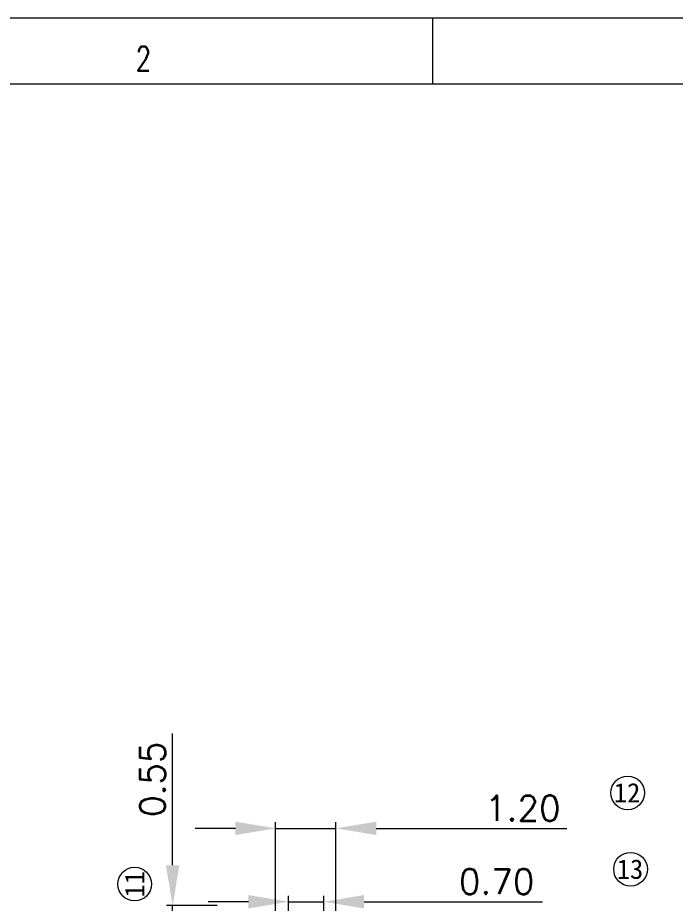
# Model space of a CAD drawing. Extents: x 2595 to 2747, y 707 to 762.
# Drawn here: x 2613.83 to 2626.9, y 743.14 to 760.74 of the extents above; entities that cross this region are included whole.
import ezdxf
from ezdxf.enums import TextEntityAlignment as Align

# ---------------------------------------------------------------- set-up
doc = ezdxf.new("R2010")
doc.units = 0
doc.header["$MEASUREMENT"] = 0
doc.layers.get('0').update_dxf_attribs({"linetype": 'CONTINUOUS', "lineweight": 20})
doc.layers.get('Defpoints').update_dxf_attribs({"linetype": 'CONTINUOUS'})
doc.layers.add('HANBO', color=7, linetype='CONTINUOUS', lineweight=9)
doc.styles.add('ROMANS', font='ROMANS.SHX', dxfattribs={"bigfont": 'gbcbig.shx'})
doc.styles.add('style2', font='')
doc.styles.get('style2').set_extended_font_data('SimSun')
doc.dimstyles.new('汉博电子', dxfattribs={"dimtxt": 0.5, "dimasz": 0.8, "dimexe": 0.12, "dimexo": 0.19, "dimgap": 0.15, "dimtad": 1, "dimzin": 1, "dimdsep": 46, "dimtxsty": 'ROMANS', "dimcen": 2.13, "dimclrd": 3, "dimclre": 3, "dimclrt": 2, "dimazin": 2, "dimtfac": 1, "dimtmove": 0, "dimatfit": 3, "dimfxl": 1, "dimlwd": 13, "dimlwe": 13, "dimarcsym": 0})

# ---------------------------------------------------------------- blocks, each defined once
blk = doc.blocks.new('*D176')
at = {"color": 3, "lineweight": 13, "transparency": 16777216}
for p, q in [((2618.414, 743.167), (2617.614, 743.167)), ((2619.214, 740.212), (2619.214, 743.287)), ((2619.214, 743.167), (2619.914, 743.167)), ((2619.914, 740.212), (2619.914, 743.287)), ((2620.714, 743.167), (2624.262, 743.167))]:
    blk.add_line(p, q, dxfattribs=at)
at = {"color": 3, "transparency": 16777216}
for points in [[(2618.414, 743.3), (2618.414, 743.033), (2619.214, 743.167)], [(2620.714, 743.3), (2620.714, 743.033), (2619.914, 743.167)]]:
    blk.add_solid(points, dxfattribs=at)
at = {"layer": 'Defpoints', "color": 0, "transparency": 16777216}
for p in [(2619.914, 743.167), (2619.214, 740.022), (2619.914, 740.022)]:
    blk.add_point(p, dxfattribs=at)
at = {"color": 2, "transparency": 16777216, "insert": (2623.35, 743.567), "char_height": 0.5, "attachment_point": 5, "style": 'ROMANS'}
blk.add_mtext('0.70', dxfattribs=at)
blk = doc.blocks.new('*D179')
at = {"color": 3, "lineweight": 13, "transparency": 16777216}
for p, q in [((2616.91, 743.891), (2616.91, 746.514)), ((2617.794, 743.091), (2616.79, 743.091)), ((2616.91, 742.541), (2616.91, 743.091)), ((2619.169, 742.541), (2616.79, 742.541)), ((2616.91, 741.741), (2616.91, 740.941))]:
    blk.add_line(p, q, dxfattribs=at)
at = {"color": 3, "transparency": 16777216}
for points in [[(2616.776, 743.891), (2617.043, 743.891), (2616.91, 743.091)], [(2616.776, 741.741), (2617.043, 741.741), (2616.91, 742.541)]]:
    blk.add_solid(points, dxfattribs=at)
at = {"layer": 'Defpoints', "color": 0, "transparency": 16777216}
for p in [(2616.91, 743.091), (2617.984, 743.091), (2619.359, 742.541)]:
    blk.add_point(p, dxfattribs=at)
at = {"color": 2, "transparency": 16777216, "insert": (2616.51, 745.603), "char_height": 0.5, "attachment_point": 5, "rotation": 90, "style": 'ROMANS'}
blk.add_mtext('0.55', dxfattribs=at)
blk = doc.blocks.new('*D175')
at = {"color": 3, "lineweight": 13, "transparency": 16777216}
for p, q in [((2618.957, 738.097), (2618.957, 744.746)), ((2620.155, 738.097), (2620.155, 744.746)), ((2618.157, 744.626), (2617.357, 744.626)), ((2618.957, 744.626), (2620.155, 744.626)), ((2620.955, 744.626), (2624.746, 744.626))]:
    blk.add_line(p, q, dxfattribs=at)
at = {"color": 3, "transparency": 16777216}
for points in [[(2618.157, 744.759), (2618.157, 744.493), (2618.957, 744.626)], [(2620.955, 744.759), (2620.955, 744.493), (2620.155, 744.626)]]:
    blk.add_solid(points, dxfattribs=at)
at = {"layer": 'Defpoints', "color": 0, "transparency": 16777216}
for p in [(2620.155, 744.626), (2618.957, 737.907), (2620.155, 737.907)]:
    blk.add_point(p, dxfattribs=at)
at = {"color": 2, "transparency": 16777216, "insert": (2623.87, 745.026), "char_height": 0.5, "attachment_point": 5, "style": 'ROMANS'}
blk.add_mtext('1.20', dxfattribs=at)

msp = doc.modelspace()

# ---------------------------------------------------------------- linework, layer by layer
at = {"layer": 'HANBO'}
msp.add_line((2622.078, 759.425), (2622.078, 760.742), dxfattribs=at)
at = {"layer": 'HANBO', "linetype": 'Continuous', "lineweight": 0}
for points in [[(2595.165, 760.742), (2669.401, 760.742), (2669.401, 708.064), (2595.165, 708.064)], [(2596.482, 759.425), (2668.084, 759.425), (2668.086, 709.381), (2596.482, 709.381)]]:
    msp.add_lwpolyline(points, close=True, dxfattribs=at)
at = {"layer": 'HANBO', "color": 3, "ltscale": 2}
for centre in [(2625.953, 745.331), (2626.01, 743.813), (2616.155, 743.517)]:
    msp.add_circle(centre, 0.335, dxfattribs=at)

# ---------------------------------------------------------------- texts
at = {"layer": 'HANBO', "style": 'ROMANS', "width": 0.75}
msp.add_text('2', height=0.484, dxfattribs=at).set_placement((2616.328, 759.688), align=Align.CENTER)
at = {"layer": 'HANBO', "color": 3, "style": 'style2'}
for s, p in [('12', (2625.679, 745.14)), ('13', (2625.737, 743.622))]:
    msp.add_text(s, height=0.3866, dxfattribs=at).set_placement(p)
msp.add_text('11', height=0.3866, rotation=90, dxfattribs=at).set_placement((2616.348, 743.251))

# ---------------------------------------------------------------- dimensions: what is measured, and where the dimension line sits
at = {"color": 2}
dim = msp.add_linear_dim(base=(2616.91, 743.091), p1=(2619.359, 742.541), p2=(2617.984, 743.091), angle=90, dimstyle='汉博电子', dxfattribs=at)
dim.commit()
dim.dimension.update_dxf_attribs({"geometry": '*D179', "text_midpoint": (2616.91, 745.603), "dimtype": 160})
for base, p1, p2, picture, middle in [((2620.155, 744.626), (2618.957, 737.907), (2620.155, 737.907), '*D175', (2623.87, 744.626)), ((2619.914, 743.167), (2619.214, 740.022), (2619.914, 740.022), '*D176', (2623.35, 743.167))]:
    dim = msp.add_linear_dim(base=base, p1=p1, p2=p2, dimstyle='汉博电子', dxfattribs=at)
    dim.commit()
    dim.dimension.update_dxf_attribs({"geometry": picture, "text_midpoint": middle, "dimtype": 160})

doc.saveas('drawing.dxf')
